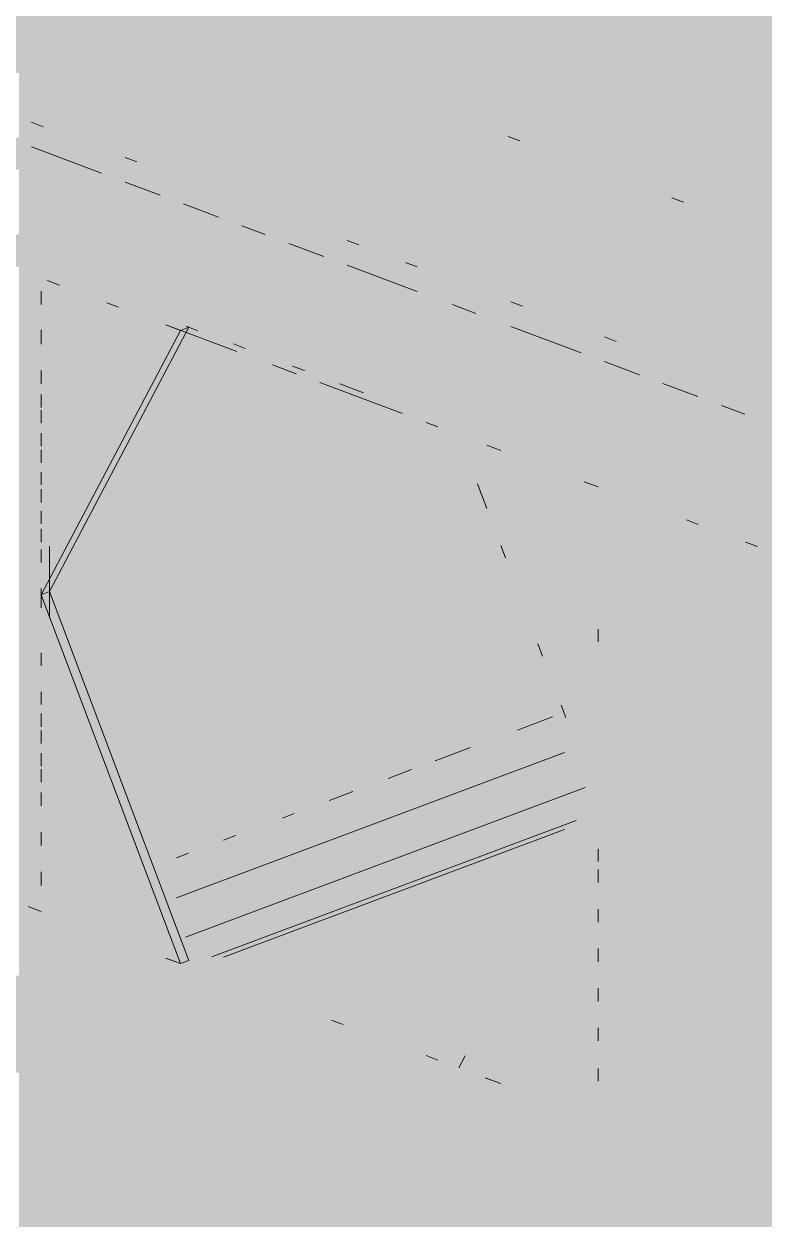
# Paper-space layout '03 3D Building and Roof' of a CAD drawing. Header units: millimetres. Extents: x 5 to 415, y 5 to 292.
# Drawn here: x 112.66 to 116.59, y 66.31 to 72.66 of the extents above; entities that cross this region are included whole.
import ezdxf

# ---------------------------------------------------------------- set-up
doc = ezdxf.new("R2010")
doc.units = ezdxf.units.MM
doc.layers.add('EXISTING', color=7, linetype='Continuous')
doc.layers.add('IMAGES', color=7, linetype='Continuous')

# ---------------------------------------------------------------- blocks, each defined once
blk = doc.blocks.new('SHEET_03')
at = {"layer": 'EXISTING', "color": 250, "lineweight": 9}
for p, q in [((112.6984, 72.1383), (112.7605, 72.115)), ((113.0714, 71.8675), (112.6984, 72.0072)), ((115.295, 72.0396), (115.2328, 72.0629)), ((113.1958, 71.952), (113.258, 71.9287)), ((113.3823, 71.751), (113.1958, 71.8209)), ((113.6932, 71.6345), (113.5067, 71.7044)), ((116.1655, 71.7135), (116.1033, 71.7368)), ((113.9419, 71.5414), (113.8176, 71.5879)), ((114.3772, 71.5094), (114.4393, 71.4861)), ((114.2528, 71.4249), (114.0663, 71.4948)), ((114.7502, 71.2386), (114.3772, 71.3783)), ((114.688, 71.393), (114.7502, 71.3697)), ((112.784, 71.2964), (112.8469, 71.2728)), ((112.7496, 71.1719), (112.7496, 71.2406)), ((112.7496, 71.2392), (112.7496, 71.169)), ((115.2476, 71.1833), (115.3098, 71.16)), ((113.0986, 71.1786), (113.1615, 71.155)), ((115.0611, 71.1221), (114.9368, 71.1687)), ((113.4131, 71.0607), (113.7906, 70.9194)), ((113.4903, 71.0318), (113.4162, 71.0596)), ((113.5834, 71.0303), (113.5205, 71.0538)), ((115.6207, 70.9125), (115.2476, 71.0522)), ((112.7496, 70.9658), (112.7496, 71.0345)), ((112.7496, 69.6259), (113.4903, 71.0318)), ((112.7496, 71.0287), (112.7496, 70.9586)), ((113.5347, 71.0485), (112.7941, 69.6426)), ((113.5347, 71.0485), (113.4903, 71.0318)), ((115.7451, 70.997), (115.8072, 70.9737)), ((113.835, 70.936), (113.7721, 70.9596)), ((115.9316, 70.796), (115.7451, 70.8659)), ((112.7496, 70.8183), (112.7496, 70.7482)), ((113.9793, 70.8487), (114.1051, 70.8015)), ((114.1496, 70.8182), (114.0866, 70.8417)), ((114.2309, 70.7544), (114.6713, 70.5894)), ((114.4641, 70.7003), (114.3383, 70.7475)), ((116.2425, 70.6796), (116.056, 70.7494)), ((112.7496, 70.6222), (112.7496, 70.6909)), ((112.7496, 70.6079), (112.7496, 70.5378)), ((116.4912, 70.5864), (116.3668, 70.633)), ((112.7496, 70.4161), (112.7496, 70.4848)), ((114.7971, 70.5423), (114.86, 70.5187)), ((115.1938, 70.3937), (115.1197, 70.4214)), ((112.7496, 70.3975), (112.7496, 70.3273)), ((112.7496, 70.21), (112.7496, 70.2787)), ((115.7122, 70.1995), (115.6382, 70.2272)), ((112.7496, 70.1871), (112.7496, 70.1169)), ((115.0703, 70.2155), (115.1197, 70.0848)), ((112.7496, 70.0038), (112.7496, 70.0725)), ((112.7496, 69.9766), (112.7496, 69.9065)), ((116.1811, 70.0238), (116.244, 70.0003)), ((112.7496, 69.7977), (112.7496, 69.8664)), ((112.7941, 69.8831), (112.7941, 69.5395)), ((112.7941, 69.6426), (112.7941, 69.853)), ((115.1938, 69.8887), (115.2185, 69.8233)), ((116.4956, 69.906), (116.5585, 69.8825)), ((112.7496, 69.5916), (112.7496, 69.6603)), ((112.7496, 69.6259), (112.7941, 69.6426)), ((112.7496, 69.6259), (112.7496, 69.5558)), ((113.4903, 67.6651), (112.7496, 69.6259)), ((112.7941, 69.5023), (112.7941, 69.6426)), ((112.7941, 69.6426), (113.5347, 67.6817)), ((115.7122, 69.4437), (115.7122, 69.375)), ((115.3913, 69.3658), (115.416, 69.3004)), ((112.7496, 69.248), (112.7496, 69.3167)), ((112.7496, 69.0419), (112.7496, 69.1106)), ((115.5147, 69.039), (115.5394, 68.9736)), ((112.7496, 68.9947), (112.7496, 68.9245)), ((115.2824, 68.9069), (115.4698, 68.9771)), ((112.7496, 68.8358), (112.7496, 68.9045)), ((112.7496, 68.7842), (112.7496, 68.7141)), ((113.4704, 68.0154), (115.5323, 68.7878)), ((114.845, 68.7431), (115.0324, 68.8133)), ((112.7496, 68.6296), (112.7496, 68.6984)), ((114.5951, 68.6494), (114.72, 68.6963)), ((112.7496, 68.5738), (112.7496, 68.5037)), ((115.6426, 68.6007), (113.5181, 67.8049)), ((114.2827, 68.5324), (114.4076, 68.5792)), ((114.0327, 68.4388), (114.0952, 68.4622)), ((113.6579, 67.7003), (115.5948, 68.4259)), ((112.7496, 68.3634), (112.7496, 68.2933)), ((113.7203, 67.6983), (115.5323, 68.3771)), ((113.7203, 68.3218), (113.7828, 68.3452)), ((115.7122, 68.2756), (115.7122, 68.2069)), ((113.4704, 68.2281), (113.5329, 68.2515)), ((112.7496, 68.153), (112.7496, 68.0828)), ((112.7496, 68.08), (112.7496, 68.1487)), ((115.7122, 68.0953), (115.7122, 68.1654)), ((112.6802, 67.9686), (112.7496, 67.9426)), ((115.7122, 67.8848), (115.7122, 67.955)), ((113.476, 67.6704), (113.4131, 67.694)), ((113.4162, 67.6928), (113.4903, 67.6651)), ((115.7122, 67.6744), (115.7122, 67.7446)), ((113.5347, 67.6817), (113.4903, 67.6651)), ((115.7122, 67.464), (115.7122, 67.5341)), ((114.3567, 67.3405), (114.2938, 67.3641)), ((115.7122, 67.2536), (115.7122, 67.3237)), ((114.86, 67.152), (114.7971, 67.1755)), ((115.0053, 67.1741), (114.9716, 67.1102)), ((115.1746, 67.0342), (115.1116, 67.0577)), ((115.1197, 67.0547), (115.1938, 67.0269)), ((115.7122, 67.1076), (115.7122, 67.0389))]:
    blk.add_line(p, q, dxfattribs=at)
at = {"layer": 'IMAGES', "color": 7}
for points in [[(111.9459, 72.5714), (112.9741, 72.5714), (111.9459, 72.7429), (112.9741, 72.7429)], [(112.9741, 72.5714), (113.3168, 72.5714), (112.9741, 72.7429), (113.3168, 72.7429)], [(113.3168, 72.5714), (113.4882, 72.5714), (113.3168, 72.7429), (113.4882, 72.7429)], [(113.4882, 72.5714), (114.1737, 72.5714), (113.4882, 72.7429), (114.1737, 72.7429)], [(114.1737, 72.5714), (114.345, 72.5714), (114.1737, 72.7429), (114.345, 72.7429)], [(114.345, 72.5714), (124.2841, 72.5714), (114.345, 72.7429), (124.2841, 72.7429)], [(112.2887, 72.4), (113.6596, 72.4), (112.2887, 72.5714), (113.6596, 72.5714)], [(113.6596, 72.4), (113.8309, 72.4), (113.6596, 72.5714), (113.8309, 72.5714)], [(113.8309, 72.4), (114.0023, 72.4), (113.8309, 72.5714), (114.0023, 72.5714)], [(114.0023, 72.4), (114.1737, 72.4), (114.0023, 72.5714), (114.1737, 72.5714)], [(114.1737, 72.4), (114.345, 72.4), (114.1737, 72.5714), (114.345, 72.5714)], [(114.345, 72.2286), (114.5164, 72.2286), (114.345, 72.5714), (114.5164, 72.5714)], [(114.5164, 72.4), (114.6877, 72.4), (114.5164, 72.5714), (114.6877, 72.5714)], [(114.6877, 72.4), (114.8591, 72.4), (114.6877, 72.5714), (114.8591, 72.5714)], [(114.8591, 72.4), (123.77, 72.4), (114.8591, 72.5714), (123.77, 72.5714)], [(112.6314, 72.2286), (112.9741, 72.2286), (112.6314, 72.4), (112.9741, 72.4)], [(112.9741, 72.2286), (113.8309, 72.2286), (112.9741, 72.4), (113.8309, 72.4)], [(113.8309, 72.2286), (114.1737, 72.2286), (113.8309, 72.4), (114.1737, 72.4)], [(114.1737, 72.2286), (114.345, 72.2286), (114.1737, 72.4), (114.345, 72.4)], [(114.5164, 72.2286), (114.6877, 72.2286), (114.5164, 72.4), (114.6877, 72.4)], [(114.6877, 72.2286), (114.8591, 72.2286), (114.6877, 72.4), (114.8591, 72.4)], [(114.8591, 72.2286), (115.0305, 72.2286), (114.8591, 72.4), (115.0305, 72.4)], [(115.0305, 72.2286), (115.2018, 72.2286), (115.0305, 72.4), (115.2018, 72.4)], [(115.2018, 72.2286), (115.3732, 72.2286), (115.2018, 72.4), (115.3732, 72.4)], [(115.3732, 72.2286), (123.2559, 72.2286), (115.3732, 72.4), (123.2559, 72.4)], [(112.6314, 72.0571), (112.9741, 72.0571), (112.6314, 72.2286), (112.9741, 72.2286)], [(112.9741, 72.0571), (113.3168, 72.0571), (112.9741, 72.2286), (113.3168, 72.2286)], [(113.3168, 72.0571), (113.4882, 72.0571), (113.3168, 72.2286), (113.4882, 72.2286)], [(113.4882, 72.0571), (114.345, 72.0571), (113.4882, 72.2286), (114.345, 72.2286)], [(114.345, 72.0571), (114.6877, 72.0571), (114.345, 72.2286), (114.6877, 72.2286)], [(114.6877, 72.0571), (114.8591, 72.0571), (114.6877, 72.2286), (114.8591, 72.2286)], [(114.8591, 72.0571), (115.0305, 72.0571), (114.8591, 72.2286), (115.0305, 72.2286)], [(115.0305, 72.0571), (115.2018, 72.0571), (115.0305, 72.2286), (115.2018, 72.2286)], [(115.2018, 72.0571), (115.5446, 72.0571), (115.2018, 72.2286), (115.5446, 72.2286)], [(115.5446, 72.0571), (115.7159, 72.0571), (115.5446, 72.2286), (115.7159, 72.2286)], [(115.7159, 72.0571), (122.9132, 72.0571), (115.7159, 72.2286), (122.9132, 72.2286)], [(112.46, 71.8857), (112.8027, 71.8857), (112.46, 72.0571), (112.8027, 72.0571)], [(112.8027, 71.8857), (112.9741, 71.8857), (112.8027, 72.0571), (112.9741, 72.0571)], [(112.9741, 71.8857), (113.1455, 71.8857), (112.9741, 72.0571), (113.1455, 72.0571)], [(113.1455, 71.8857), (113.3168, 71.8857), (113.1455, 72.0571), (113.3168, 72.0571)], [(113.3168, 71.8857), (113.4882, 71.8857), (113.3168, 72.0571), (113.4882, 72.0571)], [(113.4882, 71.8857), (114.0023, 71.8857), (113.4882, 72.0571), (114.0023, 72.0571)], [(114.0023, 71.8857), (114.6877, 71.8857), (114.0023, 72.0571), (114.6877, 72.0571)], [(114.6877, 71.8857), (114.8591, 71.8857), (114.6877, 72.0571), (114.8591, 72.0571)], [(114.8591, 71.8857), (115.0305, 71.8857), (114.8591, 72.0571), (115.0305, 72.0571)], [(115.0305, 71.8857), (115.2018, 71.8857), (115.0305, 72.0571), (115.2018, 72.0571)], [(115.2018, 71.8857), (115.3732, 71.8857), (115.2018, 72.0571), (115.3732, 72.0571)], [(115.3732, 71.8857), (115.5446, 71.8857), (115.3732, 72.0571), (115.5446, 72.0571)], [(115.5446, 71.8857), (115.7159, 71.8857), (115.5446, 72.0571), (115.7159, 72.0571)], [(115.7159, 71.8857), (116.0586, 71.8857), (115.7159, 72.0571), (116.0586, 72.0571)], [(116.0586, 71.8857), (116.23, 71.8857), (116.0586, 72.0571), (116.23, 72.0571)], [(116.23, 71.8857), (122.5704, 71.8857), (116.23, 72.0571), (122.5704, 72.0571)], [(112.6314, 71.7143), (112.8027, 71.7143), (112.6314, 71.8857), (112.8027, 71.8857)], [(112.8027, 71.7143), (112.9741, 71.7143), (112.8027, 71.8857), (112.9741, 71.8857)], [(112.9741, 71.7143), (113.4882, 71.7143), (112.9741, 71.8857), (113.4882, 71.8857)], [(113.4882, 71.7143), (113.6596, 71.7143), (113.4882, 71.8857), (113.6596, 71.8857)], [(113.6596, 71.7143), (114.0023, 71.7143), (113.6596, 71.8857), (114.0023, 71.8857)], [(114.0023, 71.7143), (114.345, 71.7143), (114.0023, 71.8857), (114.345, 71.8857)], [(114.345, 71.7143), (115.2018, 71.7143), (114.345, 71.8857), (115.2018, 71.8857)], [(115.2018, 71.7143), (115.5446, 71.7143), (115.2018, 71.8857), (115.5446, 71.8857)], [(115.5446, 71.7143), (115.7159, 71.7143), (115.5446, 71.8857), (115.7159, 71.8857)], [(115.7159, 71.7143), (115.8873, 71.7143), (115.7159, 71.8857), (115.8873, 71.8857)], [(115.8873, 71.7143), (116.0586, 71.7143), (115.8873, 71.8857), (116.0586, 71.8857)], [(116.0586, 71.7143), (116.4014, 71.7143), (116.0586, 71.8857), (116.4014, 71.8857)], [(116.4014, 71.7143), (116.5727, 71.7143), (116.4014, 71.8857), (116.5727, 71.8857)], [(116.5727, 71.5429), (116.7441, 71.5429), (116.5727, 71.8857), (116.7441, 71.8857)], [(112.6314, 71.5429), (112.9741, 71.5429), (112.6314, 71.7143), (112.9741, 71.7143)], [(112.9741, 71.5429), (113.1455, 71.5429), (112.9741, 71.7143), (113.1455, 71.7143)], [(113.1455, 71.5429), (113.3168, 71.5429), (113.1455, 71.7143), (113.3168, 71.7143)], [(113.3168, 71.5429), (113.4882, 71.5429), (113.3168, 71.7143), (113.4882, 71.7143)], [(113.4882, 71.5429), (114.0023, 71.5429), (113.4882, 71.7143), (114.0023, 71.7143)], [(114.0023, 71.5429), (114.5164, 71.5429), (114.0023, 71.7143), (114.5164, 71.7143)], [(114.5164, 71.5429), (114.6877, 71.5429), (114.5164, 71.7143), (114.6877, 71.7143)], [(114.6877, 71.5429), (114.8591, 71.5429), (114.6877, 71.7143), (114.8591, 71.7143)], [(114.8591, 71.5429), (115.8873, 71.5429), (114.8591, 71.7143), (115.8873, 71.7143)], [(115.8873, 71.5429), (116.0586, 71.5429), (115.8873, 71.7143), (116.0586, 71.7143)], [(116.0586, 71.5429), (116.23, 71.5429), (116.0586, 71.7143), (116.23, 71.7143)], [(116.23, 71.5429), (116.4014, 71.5429), (116.23, 71.7143), (116.4014, 71.7143)], [(116.4014, 71.5429), (116.5727, 71.5429), (116.4014, 71.7143), (116.5727, 71.7143)], [(112.46, 71.3714), (112.8027, 71.3714), (112.46, 71.5429), (112.8027, 71.5429)], [(112.8027, 71.3714), (112.9741, 71.3714), (112.8027, 71.5429), (112.9741, 71.5429)], [(112.9741, 71.3714), (113.3168, 71.3714), (112.9741, 71.5429), (113.3168, 71.5429)], [(113.3168, 71.3714), (113.4882, 71.3714), (113.3168, 71.5429), (113.4882, 71.5429)], [(113.4882, 71.3714), (113.6596, 71.3714), (113.4882, 71.5429), (113.6596, 71.5429)], [(113.6596, 71.3714), (113.8309, 71.3714), (113.6596, 71.5429), (113.8309, 71.5429)], [(113.8309, 71.3714), (114.1737, 71.3714), (113.8309, 71.5429), (114.1737, 71.5429)], [(114.1737, 71.3714), (114.345, 71.3714), (114.1737, 71.5429), (114.345, 71.5429)], [(114.345, 71.3714), (114.6877, 71.3714), (114.345, 71.5429), (114.6877, 71.5429)], [(114.6877, 71.3714), (114.8591, 71.3714), (114.6877, 71.5429), (114.8591, 71.5429)], [(114.8591, 71.3714), (115.0305, 71.3714), (114.8591, 71.5429), (115.0305, 71.5429)], [(115.0305, 71.3714), (115.2018, 71.3714), (115.0305, 71.5429), (115.2018, 71.5429)], [(115.2018, 71.3714), (115.3732, 71.3714), (115.2018, 71.5429), (115.3732, 71.5429)], [(115.3732, 71.3714), (116.0586, 71.3714), (115.3732, 71.5429), (116.0586, 71.5429)], [(116.0586, 71.3714), (116.4014, 71.3714), (116.0586, 71.5429), (116.4014, 71.5429)], [(116.4014, 71.3714), (116.7441, 71.3714), (116.4014, 71.5429), (116.7441, 71.5429)], [(112.6314, 71.2), (112.8027, 71.2), (112.6314, 71.3714), (112.8027, 71.3714)], [(112.8027, 71.2), (112.9741, 71.2), (112.8027, 71.3714), (112.9741, 71.3714)], [(112.9741, 71.2), (113.1455, 71.2), (112.9741, 71.3714), (113.1455, 71.3714)], [(113.1455, 71.2), (113.3168, 71.2), (113.1455, 71.3714), (113.3168, 71.3714)], [(113.3168, 71.2), (113.8309, 71.2), (113.3168, 71.3714), (113.8309, 71.3714)], [(113.8309, 71.2), (114.0023, 71.2), (113.8309, 71.3714), (114.0023, 71.3714)], [(114.0023, 71.2), (114.1737, 71.2), (114.0023, 71.3714), (114.1737, 71.3714)], [(114.1737, 71.2), (114.345, 71.2), (114.1737, 71.3714), (114.345, 71.3714)], [(114.345, 71.2), (114.8591, 71.2), (114.345, 71.3714), (114.8591, 71.3714)], [(114.8591, 71.2), (115.0305, 71.2), (114.8591, 71.3714), (115.0305, 71.3714)], [(115.0305, 71.2), (115.2018, 71.2), (115.0305, 71.3714), (115.2018, 71.3714)], [(115.2018, 71.2), (115.3732, 71.2), (115.2018, 71.3714), (115.3732, 71.3714)], [(115.3732, 71.2), (116.7441, 71.2), (115.3732, 71.3714), (116.7441, 71.3714)], [(112.6314, 69.1429), (112.8027, 69.1429), (112.6314, 71.2), (112.8027, 71.2)], [(112.8027, 71.0286), (112.9741, 71.0286), (112.8027, 71.2), (112.9741, 71.2)], [(112.9741, 71.0286), (113.1455, 71.0286), (112.9741, 71.2), (113.1455, 71.2)], [(113.1455, 71.0286), (113.3168, 71.0286), (113.1455, 71.2), (113.3168, 71.2)], [(113.3168, 71.0286), (113.4882, 71.0286), (113.3168, 71.2), (113.4882, 71.2)], [(113.4882, 71.0286), (113.6596, 71.0286), (113.4882, 71.2), (113.6596, 71.2)], [(113.6596, 71.0286), (114.345, 71.0286), (113.6596, 71.2), (114.345, 71.2)], [(114.345, 71.0286), (114.5164, 71.0286), (114.345, 71.2), (114.5164, 71.2)], [(114.5164, 71.0286), (114.6877, 71.0286), (114.5164, 71.2), (114.6877, 71.2)], [(114.6877, 71.0286), (114.8591, 71.0286), (114.6877, 71.2), (114.8591, 71.2)], [(114.8591, 71.0286), (115.2018, 71.0286), (114.8591, 71.2), (115.2018, 71.2)], [(115.2018, 71.0286), (115.3732, 71.0286), (115.2018, 71.2), (115.3732, 71.2)], [(115.3732, 71.0286), (115.5446, 71.0286), (115.3732, 71.2), (115.5446, 71.2)], [(115.5446, 71.0286), (115.7159, 71.0286), (115.5446, 71.2), (115.7159, 71.2)], [(115.7159, 71.0286), (115.8873, 71.0286), (115.7159, 71.2), (115.8873, 71.2)], [(115.8873, 71.0286), (116.23, 71.0286), (115.8873, 71.2), (116.23, 71.2)], [(116.23, 71.0286), (116.9155, 71.0286), (116.23, 71.2), (116.9155, 71.2)], [(112.8027, 70.8571), (112.9741, 70.8571), (112.8027, 71.0286), (112.9741, 71.0286)], [(112.9741, 70.8571), (113.1455, 70.8571), (112.9741, 71.0286), (113.1455, 71.0286)], [(113.1455, 70.8571), (113.3168, 70.8571), (113.1455, 71.0286), (113.3168, 71.0286)], [(113.3168, 70.8571), (113.4882, 70.8571), (113.3168, 71.0286), (113.4882, 71.0286)], [(113.4882, 70.8571), (113.6596, 70.8571), (113.4882, 71.0286), (113.6596, 71.0286)], [(113.6596, 70.6857), (113.8309, 70.6857), (113.6596, 71.0286), (113.8309, 71.0286)], [(113.8309, 70.8571), (114.0023, 70.8571), (113.8309, 71.0286), (114.0023, 71.0286)], [(114.0023, 70.8571), (114.1737, 70.8571), (114.0023, 71.0286), (114.1737, 71.0286)], [(114.1737, 70.8571), (114.6877, 70.8571), (114.1737, 71.0286), (114.6877, 71.0286)], [(114.6877, 70.8571), (114.8591, 70.8571), (114.6877, 71.0286), (114.8591, 71.0286)], [(114.8591, 70.8571), (115.2018, 70.8571), (114.8591, 71.0286), (115.2018, 71.0286)], [(115.2018, 70.8571), (115.3732, 70.8571), (115.2018, 71.0286), (115.3732, 71.0286)], [(115.3732, 70.8571), (115.5446, 70.8571), (115.3732, 71.0286), (115.5446, 71.0286)], [(115.5446, 70.8571), (115.8873, 70.8571), (115.5446, 71.0286), (115.8873, 71.0286)], [(115.8873, 70.8571), (116.0586, 70.8571), (115.8873, 71.0286), (116.0586, 71.0286)], [(116.0586, 70.8571), (116.23, 70.8571), (116.0586, 71.0286), (116.23, 71.0286)], [(116.23, 70.8571), (116.4014, 70.8571), (116.23, 71.0286), (116.4014, 71.0286)], [(116.4014, 70.8571), (116.5727, 70.8571), (116.4014, 71.0286), (116.5727, 71.0286)], [(116.5727, 70.8571), (117.6009, 70.8571), (116.5727, 71.0286), (117.6009, 71.0286)], [(112.8027, 70.3429), (112.9741, 70.3429), (112.8027, 70.8571), (112.9741, 70.8571)], [(112.9741, 70.6857), (113.3168, 70.6857), (112.9741, 70.8571), (113.3168, 70.8571)], [(113.3168, 70.6857), (113.6596, 70.6857), (113.3168, 70.8571), (113.6596, 70.8571)], [(113.8309, 70.6857), (114.0023, 70.6857), (113.8309, 70.8571), (114.0023, 70.8571)], [(114.0023, 70.6857), (114.1737, 70.6857), (114.0023, 70.8571), (114.1737, 70.8571)], [(114.1737, 70.6857), (114.345, 70.6857), (114.1737, 70.8571), (114.345, 70.8571)], [(114.345, 70.6857), (114.5164, 70.6857), (114.345, 70.8571), (114.5164, 70.8571)], [(114.5164, 70.6857), (115.2018, 70.6857), (114.5164, 70.8571), (115.2018, 70.8571)], [(115.2018, 70.6857), (115.3732, 70.6857), (115.2018, 70.8571), (115.3732, 70.8571)], [(115.3732, 70.6857), (115.5446, 70.6857), (115.3732, 70.8571), (115.5446, 70.8571)], [(115.5446, 70.6857), (115.7159, 70.6857), (115.5446, 70.8571), (115.7159, 70.8571)], [(115.7159, 70.6857), (115.8873, 70.6857), (115.7159, 70.8571), (115.8873, 70.8571)], [(115.8873, 70.6857), (116.23, 70.6857), (115.8873, 70.8571), (116.23, 70.8571)], [(116.23, 70.6857), (116.4014, 70.6857), (116.23, 70.8571), (116.4014, 70.8571)], [(116.4014, 70.6857), (116.5727, 70.6857), (116.4014, 70.8571), (116.5727, 70.8571)], [(116.5727, 70.6857), (116.7441, 70.6857), (116.5727, 70.8571), (116.7441, 70.8571)], [(112.9741, 70.3429), (113.1455, 70.3429), (112.9741, 70.6857), (113.1455, 70.6857)], [(113.1455, 70.5143), (113.3168, 70.5143), (113.1455, 70.6857), (113.3168, 70.6857)], [(113.3168, 70.5143), (113.4882, 70.5143), (113.3168, 70.6857), (113.4882, 70.6857)], [(113.4882, 70.5143), (113.6596, 70.5143), (113.4882, 70.6857), (113.6596, 70.6857)], [(113.6596, 70.5143), (113.8309, 70.5143), (113.6596, 70.6857), (113.8309, 70.6857)], [(113.8309, 70.5143), (114.0023, 70.5143), (113.8309, 70.6857), (114.0023, 70.6857)], [(114.0023, 70.5143), (114.1737, 70.5143), (114.0023, 70.6857), (114.1737, 70.6857)], [(114.1737, 70.5143), (114.345, 70.5143), (114.1737, 70.6857), (114.345, 70.6857)], [(114.345, 70.5143), (114.5164, 70.5143), (114.345, 70.6857), (114.5164, 70.6857)], [(114.5164, 70.5143), (114.6877, 70.5143), (114.5164, 70.6857), (114.6877, 70.6857)], [(114.6877, 70.5143), (114.8591, 70.5143), (114.6877, 70.6857), (114.8591, 70.6857)], [(114.8591, 70.5143), (115.0305, 70.5143), (114.8591, 70.6857), (115.0305, 70.6857)], [(115.0305, 70.5143), (115.2018, 70.5143), (115.0305, 70.6857), (115.2018, 70.6857)], [(115.2018, 70.5143), (115.5446, 70.5143), (115.2018, 70.6857), (115.5446, 70.6857)], [(115.5446, 70.5143), (115.7159, 70.5143), (115.5446, 70.6857), (115.7159, 70.6857)], [(115.7159, 70.5143), (115.8873, 70.5143), (115.7159, 70.6857), (115.8873, 70.6857)], [(115.8873, 70.5143), (116.0586, 70.5143), (115.8873, 70.6857), (116.0586, 70.6857)], [(116.0586, 70.5143), (116.4014, 70.5143), (116.0586, 70.6857), (116.4014, 70.6857)], [(116.4014, 70.5143), (116.5727, 70.5143), (116.4014, 70.6857), (116.5727, 70.6857)], [(116.5727, 70.5143), (116.7441, 70.5143), (116.5727, 70.6857), (116.7441, 70.6857)], [(113.1455, 70.3429), (113.3168, 70.3429), (113.1455, 70.5143), (113.3168, 70.5143)], [(113.3168, 70.3429), (113.4882, 70.3429), (113.3168, 70.5143), (113.4882, 70.5143)], [(113.4882, 70.3429), (113.6596, 70.3429), (113.4882, 70.5143), (113.6596, 70.5143)], [(113.6596, 70.3429), (114.1737, 70.3429), (113.6596, 70.5143), (114.1737, 70.5143)], [(114.1737, 70.3429), (114.5164, 70.3429), (114.1737, 70.5143), (114.5164, 70.5143)], [(114.5164, 70.3429), (114.6877, 70.3429), (114.5164, 70.5143), (114.6877, 70.5143)], [(114.6877, 70.3429), (115.0305, 70.3429), (114.6877, 70.5143), (115.0305, 70.5143)], [(115.0305, 70.1714), (115.2018, 70.1714), (115.0305, 70.5143), (115.2018, 70.5143)], [(115.2018, 70.3429), (115.3732, 70.3429), (115.2018, 70.5143), (115.3732, 70.5143)], [(115.3732, 70.3429), (115.5446, 70.3429), (115.3732, 70.5143), (115.5446, 70.5143)], [(115.5446, 70.3429), (116.0586, 70.3429), (115.5446, 70.5143), (116.0586, 70.5143)], [(116.0586, 70.1714), (116.23, 70.1714), (116.0586, 70.5143), (116.23, 70.5143)], [(116.23, 70.3429), (116.4014, 70.3429), (116.23, 70.5143), (116.4014, 70.5143)], [(116.4014, 70.3429), (116.5727, 70.3429), (116.4014, 70.5143), (116.5727, 70.5143)], [(116.5727, 70), (116.7441, 70), (116.5727, 70.5143), (116.7441, 70.5143)], [(112.8027, 70.1714), (112.9741, 70.1714), (112.8027, 70.3429), (112.9741, 70.3429)], [(112.9741, 70.1714), (113.1455, 70.1714), (112.9741, 70.3429), (113.1455, 70.3429)], [(113.1455, 70.1714), (113.3168, 70.1714), (113.1455, 70.3429), (113.3168, 70.3429)], [(113.3168, 70.1714), (113.4882, 70.1714), (113.3168, 70.3429), (113.4882, 70.3429)], [(113.4882, 70.1714), (114.5164, 70.1714), (113.4882, 70.3429), (114.5164, 70.3429)], [(114.5164, 70.1714), (114.6877, 70.1714), (114.5164, 70.3429), (114.6877, 70.3429)], [(114.6877, 70.1714), (114.8591, 70.1714), (114.6877, 70.3429), (114.8591, 70.3429)], [(114.8591, 70.1714), (115.0305, 70.1714), (114.8591, 70.3429), (115.0305, 70.3429)], [(115.2018, 70.1714), (115.3732, 70.1714), (115.2018, 70.3429), (115.3732, 70.3429)], [(115.3732, 70.1714), (115.7159, 70.1714), (115.3732, 70.3429), (115.7159, 70.3429)], [(115.7159, 70.1714), (115.8873, 70.1714), (115.7159, 70.3429), (115.8873, 70.3429)], [(115.8873, 70.1714), (116.0586, 70.1714), (115.8873, 70.3429), (116.0586, 70.3429)], [(116.23, 70.1714), (116.4014, 70.1714), (116.23, 70.3429), (116.4014, 70.3429)], [(116.4014, 70), (116.5727, 70), (116.4014, 70.3429), (116.5727, 70.3429)], [(112.8027, 70), (112.9741, 70), (112.8027, 70.1714), (112.9741, 70.1714)], [(112.9741, 70), (113.1455, 70), (112.9741, 70.1714), (113.1455, 70.1714)], [(113.1455, 70), (113.3168, 70), (113.1455, 70.1714), (113.3168, 70.1714)], [(113.3168, 70), (113.4882, 70), (113.3168, 70.1714), (113.4882, 70.1714)], [(113.4882, 70), (114.8591, 70), (113.4882, 70.1714), (114.8591, 70.1714)], [(114.8591, 70), (115.0305, 70), (114.8591, 70.1714), (115.0305, 70.1714)], [(115.0305, 70), (115.2018, 70), (115.0305, 70.1714), (115.2018, 70.1714)], [(115.2018, 70), (115.3732, 70), (115.2018, 70.1714), (115.3732, 70.1714)], [(115.3732, 70), (115.5446, 70), (115.3732, 70.1714), (115.5446, 70.1714)], [(115.5446, 70), (115.7159, 70), (115.5446, 70.1714), (115.7159, 70.1714)], [(115.7159, 70), (116.23, 70), (115.7159, 70.1714), (116.23, 70.1714)], [(116.23, 70), (116.4014, 70), (116.23, 70.1714), (116.4014, 70.1714)], [(112.8027, 69.8286), (113.1455, 69.8286), (112.8027, 70), (113.1455, 70)], [(113.1455, 69.8286), (113.3168, 69.8286), (113.1455, 70), (113.3168, 70)], [(113.3168, 69.8286), (115.0305, 69.8286), (113.3168, 70), (115.0305, 70)], [(115.0305, 69.6571), (115.2018, 69.6571), (115.0305, 70), (115.2018, 70)], [(115.2018, 69.8286), (115.3732, 69.8286), (115.2018, 70), (115.3732, 70)], [(115.3732, 69.8286), (115.5446, 69.8286), (115.3732, 70), (115.5446, 70)], [(115.5446, 69.4857), (115.7159, 69.4857), (115.5446, 70), (115.7159, 70)], [(115.7159, 69.8286), (115.8873, 69.8286), (115.7159, 70), (115.8873, 70)], [(115.8873, 69.8286), (116.0586, 69.8286), (115.8873, 70), (116.0586, 70)], [(116.0586, 69.8286), (116.23, 69.8286), (116.0586, 70), (116.23, 70)], [(116.23, 69.8286), (116.7441, 69.8286), (116.23, 70), (116.7441, 70)], [(112.8027, 69.1429), (112.9741, 69.1429), (112.8027, 69.8286), (112.9741, 69.8286)], [(112.9741, 69.6571), (113.1455, 69.6571), (112.9741, 69.8286), (113.1455, 69.8286)], [(113.1455, 69.6571), (113.3168, 69.6571), (113.1455, 69.8286), (113.3168, 69.8286)], [(113.3168, 69.6571), (114.8591, 69.6571), (113.3168, 69.8286), (114.8591, 69.8286)], [(114.8591, 69.6571), (115.0305, 69.6571), (114.8591, 69.8286), (115.0305, 69.8286)], [(115.2018, 69.4857), (115.3732, 69.4857), (115.2018, 69.8286), (115.3732, 69.8286)], [(115.3732, 69.6571), (115.5446, 69.6571), (115.3732, 69.8286), (115.5446, 69.8286)], [(115.7159, 69.6571), (115.8873, 69.6571), (115.7159, 69.8286), (115.8873, 69.8286)], [(115.8873, 69.6571), (116.23, 69.6571), (115.8873, 69.8286), (116.23, 69.8286)], [(116.23, 69.6571), (116.4014, 69.6571), (116.23, 69.8286), (116.4014, 69.8286)], [(116.4014, 69.6571), (116.5727, 69.6571), (116.4014, 69.8286), (116.5727, 69.8286)], [(116.5727, 69.6571), (116.9155, 69.6571), (116.5727, 69.8286), (116.9155, 69.8286)], [(112.9741, 69.4857), (113.1455, 69.4857), (112.9741, 69.6571), (113.1455, 69.6571)], [(113.1455, 69.3143), (115.0305, 69.3143), (113.1455, 69.6571), (115.0305, 69.6571)], [(115.0305, 69.3143), (115.2018, 69.3143), (115.0305, 69.6571), (115.2018, 69.6571)], [(115.3732, 69.4857), (115.5446, 69.4857), (115.3732, 69.6571), (115.5446, 69.6571)], [(115.7159, 69.4857), (115.8873, 69.4857), (115.7159, 69.6571), (115.8873, 69.6571)], [(115.8873, 69.4857), (116.0586, 69.4857), (115.8873, 69.6571), (116.0586, 69.6571)], [(116.0586, 66.9143), (116.4014, 66.9143), (116.0586, 69.6571), (116.4014, 69.6571)], [(116.4014, 66.9143), (116.5727, 66.9143), (116.4014, 69.6571), (116.5727, 69.6571)], [(116.5727, 66.5714), (116.7441, 66.5714), (116.5727, 69.6571), (116.7441, 69.6571)], [(112.9741, 69.3143), (113.1455, 69.3143), (112.9741, 69.4857), (113.1455, 69.4857)], [(115.2018, 69.3143), (115.3732, 69.3143), (115.2018, 69.4857), (115.3732, 69.4857)], [(115.3732, 69.3143), (115.7159, 69.3143), (115.3732, 69.4857), (115.7159, 69.4857)], [(115.7159, 68.8), (115.8873, 68.8), (115.7159, 69.4857), (115.8873, 69.4857)], [(115.8873, 66.9143), (116.0586, 66.9143), (115.8873, 69.4857), (116.0586, 69.4857)], [(112.9741, 69.1429), (113.1455, 69.1429), (112.9741, 69.3143), (113.1455, 69.3143)], [(113.1455, 69.1429), (113.3168, 69.1429), (113.1455, 69.3143), (113.3168, 69.3143)], [(113.3168, 69.1429), (115.0305, 69.1429), (113.3168, 69.3143), (115.0305, 69.3143)], [(115.0305, 69.1429), (115.3732, 69.1429), (115.0305, 69.3143), (115.3732, 69.3143)], [(115.3732, 69.1429), (115.5446, 69.1429), (115.3732, 69.3143), (115.5446, 69.3143)], [(115.5446, 69.1429), (115.7159, 69.1429), (115.5446, 69.3143), (115.7159, 69.3143)], [(112.6314, 68.9714), (112.9741, 68.9714), (112.6314, 69.1429), (112.9741, 69.1429)], [(112.9741, 68.8), (113.1455, 68.8), (112.9741, 69.1429), (113.1455, 69.1429)], [(113.1455, 68.9714), (113.3168, 68.9714), (113.1455, 69.1429), (113.3168, 69.1429)], [(113.3168, 68.9714), (114.8591, 68.9714), (113.3168, 69.1429), (114.8591, 69.1429)], [(114.8591, 68.9714), (115.0305, 68.9714), (114.8591, 69.1429), (115.0305, 69.1429)], [(115.0305, 68.8), (115.2018, 68.8), (115.0305, 69.1429), (115.2018, 69.1429)], [(115.2018, 68.9714), (115.3732, 68.9714), (115.2018, 69.1429), (115.3732, 69.1429)], [(115.3732, 68.9714), (115.5446, 68.9714), (115.3732, 69.1429), (115.5446, 69.1429)], [(115.5446, 68.9714), (115.7159, 68.9714), (115.5446, 69.1429), (115.7159, 69.1429)], [(112.6314, 67.9429), (112.8027, 67.9429), (112.6314, 68.9714), (112.8027, 68.9714)], [(112.8027, 68.8), (112.9741, 68.8), (112.8027, 68.9714), (112.9741, 68.9714)], [(113.1455, 68.8), (113.3168, 68.8), (113.1455, 68.9714), (113.3168, 68.9714)], [(113.3168, 68.8), (113.4882, 68.8), (113.3168, 68.9714), (113.4882, 68.9714)], [(113.4882, 68.8), (114.1737, 68.8), (113.4882, 68.9714), (114.1737, 68.9714)], [(114.1737, 68.8), (114.345, 68.8), (114.1737, 68.9714), (114.345, 68.9714)], [(114.345, 68.8), (114.5164, 68.8), (114.345, 68.9714), (114.5164, 68.9714)], [(114.5164, 68.8), (114.6877, 68.8), (114.5164, 68.9714), (114.6877, 68.9714)], [(114.6877, 68.8), (114.8591, 68.8), (114.6877, 68.9714), (114.8591, 68.9714)], [(114.8591, 68.8), (115.0305, 68.8), (114.8591, 68.9714), (115.0305, 68.9714)], [(115.2018, 68.8), (115.3732, 68.8), (115.2018, 68.9714), (115.3732, 68.9714)], [(115.3732, 68.6286), (115.5446, 68.6286), (115.3732, 68.9714), (115.5446, 68.9714)], [(115.5446, 68.8), (115.7159, 68.8), (115.5446, 68.9714), (115.7159, 68.9714)], [(112.8027, 68.6286), (112.9741, 68.6286), (112.8027, 68.8), (112.9741, 68.8)], [(112.9741, 68.6286), (113.1455, 68.6286), (112.9741, 68.8), (113.1455, 68.8)], [(113.1455, 68.6286), (113.3168, 68.6286), (113.1455, 68.8), (113.3168, 68.8)], [(113.3168, 68.6286), (113.4882, 68.6286), (113.3168, 68.8), (113.4882, 68.8)], [(113.4882, 68.6286), (113.6596, 68.6286), (113.4882, 68.8), (113.6596, 68.8)], [(113.6596, 68.6286), (113.8309, 68.6286), (113.6596, 68.8), (113.8309, 68.8)], [(113.8309, 68.6286), (114.0023, 68.6286), (113.8309, 68.8), (114.0023, 68.8)], [(114.0023, 68.6286), (114.1737, 68.6286), (114.0023, 68.8), (114.1737, 68.8)], [(114.1737, 68.6286), (114.345, 68.6286), (114.1737, 68.8), (114.345, 68.8)], [(114.345, 68.6286), (114.6877, 68.6286), (114.345, 68.8), (114.6877, 68.8)], [(114.6877, 68.6286), (114.8591, 68.6286), (114.6877, 68.8), (114.8591, 68.8)], [(114.8591, 68.6286), (115.0305, 68.6286), (114.8591, 68.8), (115.0305, 68.8)], [(115.0305, 68.6286), (115.3732, 68.6286), (115.0305, 68.8), (115.3732, 68.8)], [(115.5446, 68.6286), (115.8873, 68.6286), (115.5446, 68.8), (115.8873, 68.8)], [(112.8027, 68.4571), (112.9741, 68.4571), (112.8027, 68.6286), (112.9741, 68.6286)], [(112.9741, 68.4571), (113.1455, 68.4571), (112.9741, 68.6286), (113.1455, 68.6286)], [(113.1455, 68.4571), (113.3168, 68.4571), (113.1455, 68.6286), (113.3168, 68.6286)], [(113.3168, 68.2857), (113.4882, 68.2857), (113.3168, 68.6286), (113.4882, 68.6286)], [(113.4882, 68.4571), (113.6596, 68.4571), (113.4882, 68.6286), (113.6596, 68.6286)], [(113.6596, 68.4571), (113.8309, 68.4571), (113.6596, 68.6286), (113.8309, 68.6286)], [(113.8309, 68.4571), (114.0023, 68.4571), (113.8309, 68.6286), (114.0023, 68.6286)], [(114.0023, 68.4571), (114.1737, 68.4571), (114.0023, 68.6286), (114.1737, 68.6286)], [(114.1737, 68.4571), (114.345, 68.4571), (114.1737, 68.6286), (114.345, 68.6286)], [(114.345, 68.4571), (114.5164, 68.4571), (114.345, 68.6286), (114.5164, 68.6286)], [(114.5164, 68.4571), (114.6877, 68.4571), (114.5164, 68.6286), (114.6877, 68.6286)], [(114.6877, 68.4571), (115.5446, 68.4571), (114.6877, 68.6286), (115.5446, 68.6286)], [(115.5446, 68.4571), (115.7159, 68.4571), (115.5446, 68.6286), (115.7159, 68.6286)], [(115.7159, 68.2857), (115.8873, 68.2857), (115.7159, 68.6286), (115.8873, 68.6286)], [(112.8027, 67.9429), (112.9741, 67.9429), (112.8027, 68.4571), (112.9741, 68.4571)], [(112.9741, 67.9429), (113.1455, 67.9429), (112.9741, 68.4571), (113.1455, 68.4571)], [(113.1455, 68.2857), (113.3168, 68.2857), (113.1455, 68.4571), (113.3168, 68.4571)], [(113.4882, 68.2857), (113.6596, 68.2857), (113.4882, 68.4571), (113.6596, 68.4571)], [(113.6596, 68.2857), (113.8309, 68.2857), (113.6596, 68.4571), (113.8309, 68.4571)], [(113.8309, 68.2857), (114.0023, 68.2857), (113.8309, 68.4571), (114.0023, 68.4571)], [(114.0023, 68.2857), (114.1737, 68.2857), (114.0023, 68.4571), (114.1737, 68.4571)], [(114.1737, 68.2857), (114.345, 68.2857), (114.1737, 68.4571), (114.345, 68.4571)], [(114.345, 68.2857), (114.8591, 68.2857), (114.345, 68.4571), (114.8591, 68.4571)], [(114.8591, 68.2857), (115.2018, 68.2857), (114.8591, 68.4571), (115.2018, 68.4571)], [(115.2018, 68.2857), (115.7159, 68.2857), (115.2018, 68.4571), (115.7159, 68.4571)], [(113.1455, 68.1143), (113.3168, 68.1143), (113.1455, 68.2857), (113.3168, 68.2857)], [(113.3168, 68.1143), (113.4882, 68.1143), (113.3168, 68.2857), (113.4882, 68.2857)], [(113.4882, 68.1143), (114.0023, 68.1143), (113.4882, 68.2857), (114.0023, 68.2857)], [(114.0023, 67.9429), (114.345, 67.9429), (114.0023, 68.2857), (114.345, 68.2857)], [(114.345, 68.1143), (114.6877, 68.1143), (114.345, 68.2857), (114.6877, 68.2857)], [(114.6877, 68.1143), (115.2018, 68.1143), (114.6877, 68.2857), (115.2018, 68.2857)], [(115.2018, 68.1143), (115.5446, 68.1143), (115.2018, 68.2857), (115.5446, 68.2857)], [(115.5446, 68.1143), (115.8873, 68.1143), (115.5446, 68.2857), (115.8873, 68.2857)], [(113.1455, 67.9429), (113.3168, 67.9429), (113.1455, 68.1143), (113.3168, 68.1143)], [(113.3168, 67.9429), (113.4882, 67.9429), (113.3168, 68.1143), (113.4882, 68.1143)], [(113.4882, 67.9429), (113.8309, 67.9429), (113.4882, 68.1143), (113.8309, 68.1143)], [(113.8309, 67.9429), (114.0023, 67.9429), (113.8309, 68.1143), (114.0023, 68.1143)], [(114.345, 67.9429), (114.8591, 67.9429), (114.345, 68.1143), (114.8591, 68.1143)], [(114.8591, 67.9429), (115.2018, 67.9429), (114.8591, 68.1143), (115.2018, 68.1143)], [(115.2018, 67.9429), (115.3732, 67.9429), (115.2018, 68.1143), (115.3732, 68.1143)], [(115.3732, 67.7714), (115.5446, 67.7714), (115.3732, 68.1143), (115.5446, 68.1143)], [(115.5446, 67.9429), (115.7159, 67.9429), (115.5446, 68.1143), (115.7159, 68.1143)], [(115.7159, 66.9143), (115.8873, 66.9143), (115.7159, 68.1143), (115.8873, 68.1143)], [(112.6314, 67.7714), (112.8027, 67.7714), (112.6314, 67.9429), (112.8027, 67.9429)], [(112.8027, 67.7714), (112.9741, 67.7714), (112.8027, 67.9429), (112.9741, 67.9429)], [(112.9741, 67.7714), (113.1455, 67.7714), (112.9741, 67.9429), (113.1455, 67.9429)], [(113.1455, 67.7714), (113.3168, 67.7714), (113.1455, 67.9429), (113.3168, 67.9429)], [(113.3168, 67.7714), (113.4882, 67.7714), (113.3168, 67.9429), (113.4882, 67.9429)], [(113.4882, 67.7714), (113.6596, 67.7714), (113.4882, 67.9429), (113.6596, 67.9429)], [(113.6596, 67.7714), (113.8309, 67.7714), (113.6596, 67.9429), (113.8309, 67.9429)], [(113.8309, 67.7714), (114.345, 67.7714), (113.8309, 67.9429), (114.345, 67.9429)], [(114.345, 67.7714), (114.5164, 67.7714), (114.345, 67.9429), (114.5164, 67.9429)], [(114.5164, 67.7714), (114.8591, 67.7714), (114.5164, 67.9429), (114.8591, 67.9429)], [(114.8591, 67.7714), (115.3732, 67.7714), (114.8591, 67.9429), (115.3732, 67.9429)], [(115.5446, 66.9143), (115.7159, 66.9143), (115.5446, 67.9429), (115.7159, 67.9429)], [(112.6314, 67.6), (112.8027, 67.6), (112.6314, 67.7714), (112.8027, 67.7714)], [(112.8027, 67.6), (112.9741, 67.6), (112.8027, 67.7714), (112.9741, 67.7714)], [(112.9741, 67.6), (113.1455, 67.6), (112.9741, 67.7714), (113.1455, 67.7714)], [(113.1455, 67.6), (113.3168, 67.6), (113.1455, 67.7714), (113.3168, 67.7714)], [(113.3168, 67.6), (113.4882, 67.6), (113.3168, 67.7714), (113.4882, 67.7714)], [(113.4882, 67.6), (113.6596, 67.6), (113.4882, 67.7714), (113.6596, 67.7714)], [(113.6596, 67.6), (113.8309, 67.6), (113.6596, 67.7714), (113.8309, 67.7714)], [(113.8309, 67.6), (114.0023, 67.6), (113.8309, 67.7714), (114.0023, 67.7714)], [(114.0023, 67.6), (114.1737, 67.6), (114.0023, 67.7714), (114.1737, 67.7714)], [(114.1737, 67.6), (114.345, 67.6), (114.1737, 67.7714), (114.345, 67.7714)], [(114.345, 67.4286), (114.5164, 67.4286), (114.345, 67.7714), (114.5164, 67.7714)], [(114.5164, 67.6), (114.8591, 67.6), (114.5164, 67.7714), (114.8591, 67.7714)], [(114.8591, 67.6), (115.0305, 67.6), (114.8591, 67.7714), (115.0305, 67.7714)], [(115.0305, 67.6), (115.2018, 67.6), (115.0305, 67.7714), (115.2018, 67.7714)], [(115.2018, 67.6), (115.3732, 67.6), (115.2018, 67.7714), (115.3732, 67.7714)], [(115.3732, 67.6), (115.5446, 67.6), (115.3732, 67.7714), (115.5446, 67.7714)], [(111.9459, 67.4286), (112.8027, 67.4286), (111.9459, 67.6), (112.8027, 67.6)], [(112.8027, 67.4286), (112.9741, 67.4286), (112.8027, 67.6), (112.9741, 67.6)], [(112.9741, 67.4286), (113.1455, 67.4286), (112.9741, 67.6), (113.1455, 67.6)], [(113.1455, 67.4286), (113.3168, 67.4286), (113.1455, 67.6), (113.3168, 67.6)], [(113.3168, 67.4286), (113.4882, 67.4286), (113.3168, 67.6), (113.4882, 67.6)], [(113.4882, 67.4286), (113.8309, 67.4286), (113.4882, 67.6), (113.8309, 67.6)], [(113.8309, 67.4286), (114.0023, 67.4286), (113.8309, 67.6), (114.0023, 67.6)], [(114.0023, 67.4286), (114.345, 67.4286), (114.0023, 67.6), (114.345, 67.6)], [(114.5164, 67.4286), (115.0305, 67.4286), (114.5164, 67.6), (115.0305, 67.6)], [(115.0305, 67.4286), (115.2018, 67.4286), (115.0305, 67.6), (115.2018, 67.6)], [(115.2018, 67.4286), (115.3732, 67.4286), (115.2018, 67.6), (115.3732, 67.6)], [(115.3732, 67.4286), (115.5446, 67.4286), (115.3732, 67.6), (115.5446, 67.6)], [(112.1173, 67.2571), (113.3168, 67.2571), (112.1173, 67.4286), (113.3168, 67.4286)], [(113.3168, 67.2571), (113.4882, 67.2571), (113.3168, 67.4286), (113.4882, 67.4286)], [(113.4882, 67.2571), (113.8309, 67.2571), (113.4882, 67.4286), (113.8309, 67.4286)], [(113.8309, 67.2571), (114.0023, 67.2571), (113.8309, 67.4286), (114.0023, 67.4286)], [(114.0023, 67.2571), (114.1737, 67.2571), (114.0023, 67.4286), (114.1737, 67.4286)], [(114.1737, 67.2571), (114.345, 67.2571), (114.1737, 67.4286), (114.345, 67.4286)], [(114.345, 67.2571), (114.5164, 67.2571), (114.345, 67.4286), (114.5164, 67.4286)], [(114.5164, 67.2571), (114.8591, 67.2571), (114.5164, 67.4286), (114.8591, 67.4286)], [(114.8591, 67.2571), (115.0305, 67.2571), (114.8591, 67.4286), (115.0305, 67.4286)], [(115.0305, 67.2571), (115.2018, 67.2571), (115.0305, 67.4286), (115.2018, 67.4286)], [(115.2018, 67.2571), (115.3732, 67.2571), (115.2018, 67.4286), (115.3732, 67.4286)], [(115.3732, 67.2571), (115.5446, 67.2571), (115.3732, 67.4286), (115.5446, 67.4286)], [(112.1173, 67.0857), (114.0023, 67.0857), (112.1173, 67.2571), (114.0023, 67.2571)], [(114.0023, 67.0857), (114.1737, 67.0857), (114.0023, 67.2571), (114.1737, 67.2571)], [(114.1737, 67.0857), (114.345, 67.0857), (114.1737, 67.2571), (114.345, 67.2571)], [(114.345, 67.0857), (114.6877, 67.0857), (114.345, 67.2571), (114.6877, 67.2571)], [(114.6877, 67.0857), (114.8591, 67.0857), (114.6877, 67.2571), (114.8591, 67.2571)], [(114.8591, 67.0857), (115.0305, 67.0857), (114.8591, 67.2571), (115.0305, 67.2571)], [(115.0305, 67.0857), (115.2018, 67.0857), (115.0305, 67.2571), (115.2018, 67.2571)], [(115.2018, 67.0857), (115.5446, 67.0857), (115.2018, 67.2571), (115.5446, 67.2571)], [(112.6314, 66.9143), (114.1737, 66.9143), (112.6314, 67.0857), (114.1737, 67.0857)], [(114.1737, 66.9143), (114.345, 66.9143), (114.1737, 67.0857), (114.345, 67.0857)], [(114.345, 66.9143), (114.5164, 66.9143), (114.345, 67.0857), (114.5164, 67.0857)], [(114.5164, 66.9143), (114.6877, 66.9143), (114.5164, 67.0857), (114.6877, 67.0857)], [(114.6877, 66.9143), (114.8591, 66.9143), (114.6877, 67.0857), (114.8591, 67.0857)], [(114.8591, 66.9143), (115.0305, 66.9143), (114.8591, 67.0857), (115.0305, 67.0857)], [(115.0305, 66.9143), (115.2018, 66.9143), (115.0305, 67.0857), (115.2018, 67.0857)], [(115.2018, 66.9143), (115.3732, 66.9143), (115.2018, 67.0857), (115.3732, 67.0857)], [(115.3732, 66.9143), (115.5446, 66.9143), (115.3732, 67.0857), (115.5446, 67.0857)], [(112.6314, 66.5714), (112.8027, 66.5714), (112.6314, 66.9143), (112.8027, 66.9143)], [(112.8027, 66.7429), (112.9741, 66.7429), (112.8027, 66.9143), (112.9741, 66.9143)], [(112.9741, 66.7429), (114.8591, 66.7429), (112.9741, 66.9143), (114.8591, 66.9143)], [(114.8591, 66.7429), (115.0305, 66.7429), (114.8591, 66.9143), (115.0305, 66.9143)], [(115.0305, 66.7429), (115.2018, 66.7429), (115.0305, 66.9143), (115.2018, 66.9143)], [(115.2018, 66.7429), (115.3732, 66.7429), (115.2018, 66.9143), (115.3732, 66.9143)], [(115.3732, 66.7429), (115.5446, 66.7429), (115.3732, 66.9143), (115.5446, 66.9143)], [(115.5446, 66.7429), (115.7159, 66.7429), (115.5446, 66.9143), (115.7159, 66.9143)], [(115.7159, 66.7429), (115.8873, 66.7429), (115.7159, 66.9143), (115.8873, 66.9143)], [(115.8873, 66.7429), (116.0586, 66.7429), (115.8873, 66.9143), (116.0586, 66.9143)], [(116.0586, 66.7429), (116.5727, 66.7429), (116.0586, 66.9143), (116.5727, 66.9143)], [(112.8027, 66.5714), (113.1455, 66.5714), (112.8027, 66.7429), (113.1455, 66.7429)], [(113.1455, 66.5714), (113.3168, 66.5714), (113.1455, 66.7429), (113.3168, 66.7429)], [(113.3168, 66.5714), (113.4882, 66.5714), (113.3168, 66.7429), (113.4882, 66.7429)], [(113.4882, 66.5714), (115.0305, 66.5714), (113.4882, 66.7429), (115.0305, 66.7429)], [(115.0305, 66.5714), (115.2018, 66.5714), (115.0305, 66.7429), (115.2018, 66.7429)], [(115.2018, 66.5714), (115.3732, 66.5714), (115.2018, 66.7429), (115.3732, 66.7429)], [(115.3732, 66.5714), (115.5446, 66.5714), (115.3732, 66.7429), (115.5446, 66.7429)], [(115.5446, 66.5714), (115.7159, 66.5714), (115.5446, 66.7429), (115.7159, 66.7429)], [(115.7159, 66.5714), (115.8873, 66.5714), (115.7159, 66.7429), (115.8873, 66.7429)], [(115.8873, 66.5714), (116.0586, 66.5714), (115.8873, 66.7429), (116.0586, 66.7429)], [(116.0586, 66.5714), (116.23, 66.5714), (116.0586, 66.7429), (116.23, 66.7429)], [(116.23, 66.5714), (116.4014, 66.5714), (116.23, 66.7429), (116.4014, 66.7429)], [(116.4014, 66.5714), (116.5727, 66.5714), (116.4014, 66.7429), (116.5727, 66.7429)], [(112.6314, 66.4), (112.8027, 66.4), (112.6314, 66.5714), (112.8027, 66.5714)], [(112.8027, 66.4), (112.9741, 66.4), (112.8027, 66.5714), (112.9741, 66.5714)], [(112.9741, 66.4), (113.3168, 66.4), (112.9741, 66.5714), (113.3168, 66.5714)], [(113.3168, 66.4), (113.4882, 66.4), (113.3168, 66.5714), (113.4882, 66.5714)], [(113.4882, 66.4), (113.8309, 66.4), (113.4882, 66.5714), (113.8309, 66.5714)], [(113.8309, 66.4), (114.0023, 66.4), (113.8309, 66.5714), (114.0023, 66.5714)], [(114.0023, 66.4), (115.5446, 66.4), (114.0023, 66.5714), (115.5446, 66.5714)], [(115.5446, 66.4), (115.7159, 66.4), (115.5446, 66.5714), (115.7159, 66.5714)], [(115.7159, 66.4), (115.8873, 66.4), (115.7159, 66.5714), (115.8873, 66.5714)], [(115.8873, 66.4), (116.0586, 66.4), (115.8873, 66.5714), (116.0586, 66.5714)], [(116.0586, 66.4), (116.23, 66.4), (116.0586, 66.5714), (116.23, 66.5714)], [(116.23, 66.4), (116.4014, 66.4), (116.23, 66.5714), (116.4014, 66.5714)], [(116.4014, 66.4), (116.9155, 66.4), (116.4014, 66.5714), (116.9155, 66.5714)], [(112.6314, 66.2286), (112.9741, 66.2286), (112.6314, 66.4), (112.9741, 66.4)], [(112.9741, 66.2286), (113.1455, 66.2286), (112.9741, 66.4), (113.1455, 66.4)], [(113.1455, 66.2286), (113.3168, 66.2286), (113.1455, 66.4), (113.3168, 66.4)], [(113.3168, 66.2286), (113.6596, 66.2286), (113.3168, 66.4), (113.6596, 66.4)], [(113.6596, 66.2286), (114.1737, 66.2286), (113.6596, 66.4), (114.1737, 66.4)], [(114.1737, 66.0571), (114.345, 66.0571), (114.1737, 66.4), (114.345, 66.4)], [(114.345, 66.2286), (116.0586, 66.2286), (114.345, 66.4), (116.0586, 66.4)], [(116.0586, 66.2286), (116.4014, 66.2286), (116.0586, 66.4), (116.4014, 66.4)], [(116.4014, 65.3714), (116.5727, 65.3714), (116.4014, 66.4), (116.5727, 66.4)], [(116.5727, 66.2286), (116.9155, 66.2286), (116.5727, 66.4), (116.9155, 66.4)]]:
    blk.add_solid(points, dxfattribs=at)

psp = doc.layouts.new('03 3D Building and Roof')

# ---------------------------------------------------------------- block references
psp.add_blockref('SHEET_03', (0, 0))

doc.saveas('drawing.dxf')
